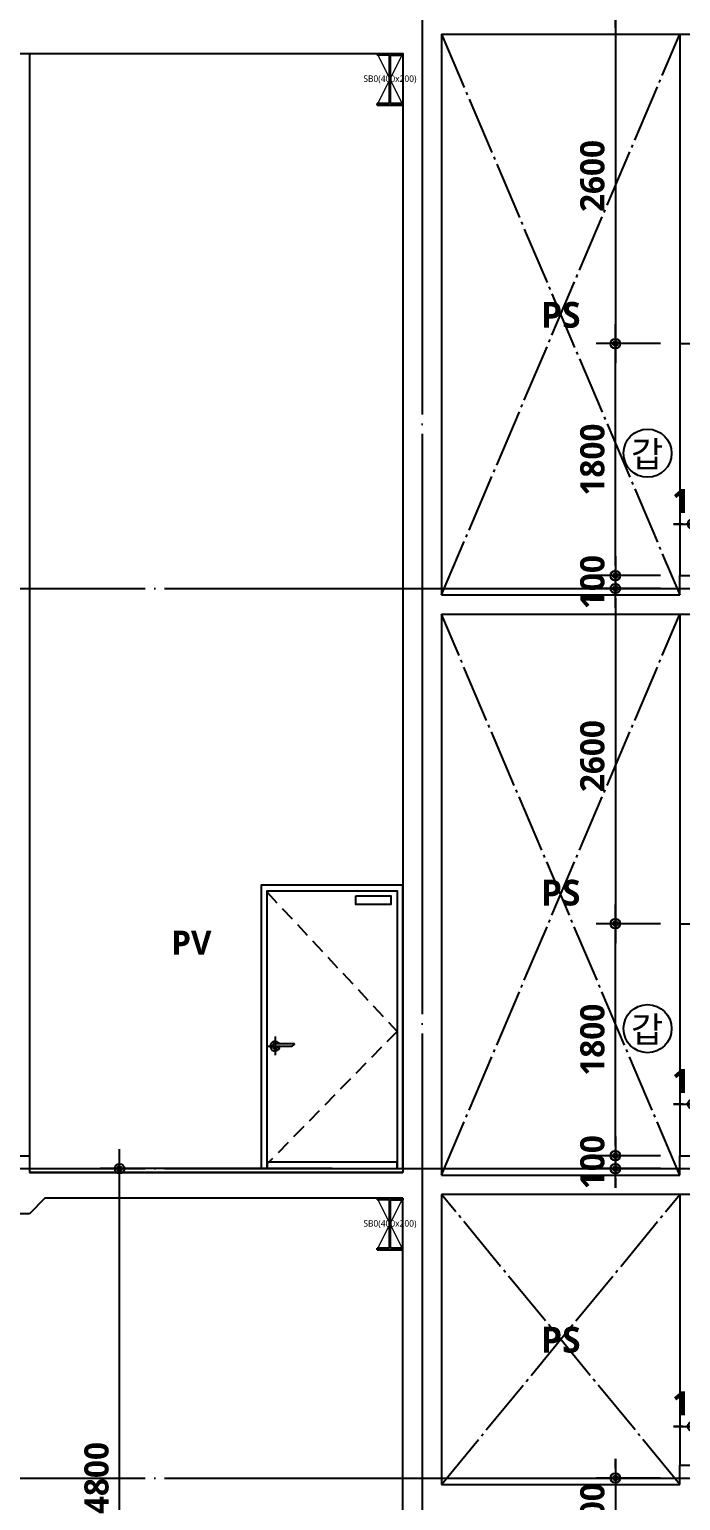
# Model space of a CAD drawing. Header units: millimetres. Extents: x 0 to 356400, y 0 to 68257.
# Drawn here: x 62825 to 67881, y 20125 to 31537 of the extents above; entities that cross this region are included whole.
import ezdxf
from ezdxf.enums import TextEntityAlignment as Align

# ---------------------------------------------------------------- set-up
doc = ezdxf.new("R2010")
doc.units = ezdxf.units.MM
doc.header["$LTSCALE"] = 75
for name, pattern in [('CEN', [62, 60, -1, 0, -1]), ('HID', [2.3, 1.5, -0.8]), ('STD_SHAFT', [7.3, 6, -0.5, 0.3, -0.5])]:
    doc.linetypes.add(name, pattern=pattern)
doc.layers.get('Defpoints').update_dxf_attribs({"color": 161})
for name, color, linetype in [('A-ANNO-SYMB', 7, 'Continuous'), ('A-ANNO-TEXT1', 7, 'Continuous'), ('A-ANNO-TITL', 7, 'Continuous'), ('A-CEN', 1, 'CEN'), ('A-FLOR-GW', 6, 'Continuous'), ('A-FLOR-OPEN-BELO', 6, 'STD_SHAFT'), ('A-PS-HID', 5, 'HID'), ('A-SECT-DOOR', 8, 'Continuous'), ('A-SECT-ELEV', 8, 'Continuous'), ('A-ST-AXIS-DIM', 7, 'Continuous'), ('A-ST-CONC', 2, 'Continuous'), ('A-WALL-DRY1', 7, 'Continuous'), ('철골', 2, 'Continuous')]:
    doc.layers.add(name, color=color, linetype=linetype)
doc.layers.add('A-XXXX-NPLT', color=144, linetype='Continuous', lineweight=15, plot=False)
doc.styles.add('2020음성 1차', font='NanumGothicBold.ttf')
doc.styles.add('SH_대대리576', font='')
doc.styles.add('SH_진천_나눔', font='NanumGothicBold.ttf')
doc.styles.add('맑은고딕', font='malgun.ttf')
doc.styles.add('성본리_나눔BO', font='')
doc.styles.get('SH_대대리576').set_extended_font_data('NanumGothic', bold=True)
doc.styles.get('성본리_나눔BO').set_extended_font_data('NanumGothic', bold=True)
doc.dimstyles.new('SHP 75 (in)', dxfattribs={"dimscale": 75, "dimtxt": 2.5, "dimasz": 1, "dimexe": 2, "dimexo": 2, "dimgap": 1, "dimtad": 1, "dimdec": 0, "dimzin": 0, "dimdsep": 46, "dimtxsty": 'SH_대대리576', "dimblk": 'DIMDOT', "dimblk1": 'NONE', "dimblk2": 'DIMDOT', "dimcen": 0.09, "dimclrd": 256, "dimclre": 256, "dimclrt": 3, "dimadec": 0, "dimazin": 1, "dimtfac": 1, "dimtdec": 0, "dimtix": 1, "dimtmove": 2, "dimatfit": 0, "dimldrblk": 'DIMDOT', "dimfxl": 1, "dimtfillclr": 3, "dimtolj": 1, "dimtzin": 0, "dimlwd": -1, "dimlwe": -1, "dimarcsym": 0})

# ---------------------------------------------------------------- blocks, each defined once
blk = doc.blocks.new('DIMDOT')
at = {"color": 0}
blk.add_line((-2, 0), (2, 0), dxfattribs=at)
for radius in [0.5, 0.25]:
    blk.add_circle((0, 0), radius, dxfattribs=at)
blk = doc.blocks.new('*D1231')
at = {"layer": 'A-ST-AXIS-DIM'}
for p, q in [((67975, 27350), (67975, 27850)), ((68075, 27350), (68075, 27850)), ((67900, 27700), (67825, 27700)), ((67975, 27700), (68075, 27700)), ((68150, 27700), (68225, 27700))]:
    blk.add_line(p, q, dxfattribs=at)
at = {"layer": 'Defpoints', "color": 0}
for p in [(68075, 27700), (67975, 27200), (68075, 27200)]:
    blk.add_point(p, dxfattribs=at)
at = {"layer": 'A-ST-AXIS-DIM', "linetype": 'ByBlock', "xscale": 75, "yscale": 75, "zscale": 75}
blk.add_blockref('DIMDOT', (67975, 27700), dxfattribs=at)
at = {"layer": 'A-ST-AXIS-DIM', "linetype": 'ByBlock', "xscale": 75, "yscale": 75, "zscale": 75, "rotation": 180}
blk.add_blockref('DIMDOT', (68075, 27700), dxfattribs=at)
at = {"layer": 'A-ST-AXIS-DIM', "color": 3, "insert": (68025, 27878), "char_height": 187.5, "attachment_point": 5, "style": 'SH_대대리576'}
blk.add_mtext('\\A1;100', dxfattribs=at)
blk = doc.blocks.new('_None')
blk = doc.blocks.new('*D1236')
at = {"layer": 'A-ST-AXIS-DIM'}
for p, q in [((67975, 20350), (67975, 20850)), ((68075, 20350), (68075, 20850)), ((67900, 20700), (67825, 20700)), ((67975, 20700), (68075, 20700)), ((68150, 20700), (68225, 20700))]:
    blk.add_line(p, q, dxfattribs=at)
at = {"layer": 'Defpoints', "color": 0}
for p in [(68075, 20700), (67975, 20200), (68075, 20200)]:
    blk.add_point(p, dxfattribs=at)
at = {"layer": 'A-ST-AXIS-DIM', "linetype": 'ByBlock', "xscale": 75, "yscale": 75, "zscale": 75}
blk.add_blockref('DIMDOT', (67975, 20700), dxfattribs=at)
at = {"layer": 'A-ST-AXIS-DIM', "linetype": 'ByBlock', "xscale": 75, "yscale": 75, "zscale": 75, "rotation": 180}
blk.add_blockref('DIMDOT', (68075, 20700), dxfattribs=at)
at = {"layer": 'A-ST-AXIS-DIM', "color": 3, "insert": (68025, 20878), "char_height": 187.5, "attachment_point": 5, "style": 'SH_대대리576'}
blk.add_mtext('\\A1;100', dxfattribs=at)
blk = doc.blocks.new('*D1278')
at = {"layer": 'A-ST-AXIS-DIM'}
for p, q in [((67975, 22850), (67975, 23350)), ((68075, 22850), (68075, 23350)), ((67900, 23200), (67825, 23200)), ((67975, 23200), (68075, 23200)), ((68150, 23200), (68225, 23200))]:
    blk.add_line(p, q, dxfattribs=at)
at = {"layer": 'Defpoints', "color": 0}
for p in [(68075, 23200), (67975, 22700), (68075, 22700)]:
    blk.add_point(p, dxfattribs=at)
at = {"layer": 'A-ST-AXIS-DIM', "linetype": 'ByBlock', "xscale": 75, "yscale": 75, "zscale": 75}
blk.add_blockref('DIMDOT', (67975, 23200), dxfattribs=at)
at = {"layer": 'A-ST-AXIS-DIM', "linetype": 'ByBlock', "xscale": 75, "yscale": 75, "zscale": 75, "rotation": 180}
blk.add_blockref('DIMDOT', (68075, 23200), dxfattribs=at)
at = {"layer": 'A-ST-AXIS-DIM', "color": 3, "insert": (68025, 23378), "char_height": 187.5, "attachment_point": 5, "style": 'SH_대대리576'}
blk.add_mtext('\\A1;100', dxfattribs=at)
blk = doc.blocks.new('*D1889')
at = {"layer": 'A-ST-AXIS-DIM'}
for p, q in [((65175, 22700), (63375, 22700)), ((63525, 17975), (63525, 22625)), ((65175, 17900), (63375, 17900))]:
    blk.add_line(p, q, dxfattribs=at)
at = {"layer": 'Defpoints', "color": 0}
for p in [(63525, 22700), (65325, 22700), (65325, 17900)]:
    blk.add_point(p, dxfattribs=at)
at = {"layer": 'A-ST-AXIS-DIM', "linetype": 'ByBlock', "xscale": 75, "yscale": 75, "zscale": 75}
for p, rotation in [((63525, 22700), 90), ((63525, 17900), 270)]:
    blk.add_blockref('DIMDOT', p, dxfattribs=dict(at, rotation=rotation))
at = {"layer": 'A-ST-AXIS-DIM', "color": 3, "insert": (63347, 20300), "char_height": 187.5, "attachment_point": 5, "rotation": 90, "style": 'SH_대대리576'}
blk.add_mtext('\\A1;4800', dxfattribs=at)
blk = doc.blocks.new('갑종 TEXT100')
at = {"layer": 'A-ANNO-SYMB'}
blk.add_circle((0, 0), 280, dxfattribs=at)
at = {"layer": 'A-ANNO-TITL', "style": '2020음성 1차'}
blk.add_text('갑 ', height=300, dxfattribs=at).set_placement((46, -10), align=Align.MIDDLE_CENTER)
blk = doc.blocks.new('*D1926')
at = {"layer": 'A-ST-AXIS-DIM'}
for p, q in [((67725, 27200), (67225, 27200)), ((67375, 27125), (67375, 24675)), ((67725, 24600), (67225, 24600))]:
    blk.add_line(p, q, dxfattribs=at)
at = {"layer": 'Defpoints', "color": 0}
for p in [(67875, 27200), (67375, 24600), (67875, 24600)]:
    blk.add_point(p, dxfattribs=at)
at = {"layer": 'A-ST-AXIS-DIM', "linetype": 'ByBlock', "xscale": 75, "yscale": 75, "zscale": 75}
for p, rotation in [((67375, 27200), 90), ((67375, 24600), 270)]:
    blk.add_blockref('DIMDOT', p, dxfattribs=dict(at, rotation=rotation))
at = {"layer": 'A-ST-AXIS-DIM', "color": 3, "insert": (67197, 25900), "char_height": 187.5, "attachment_point": 5, "rotation": 90, "style": 'SH_대대리576'}
blk.add_mtext('\\A1;2600', dxfattribs=at)
blk = doc.blocks.new('*D1927')
at = {"layer": 'A-ST-AXIS-DIM'}
for p, q in [((67725, 24600), (67225, 24600)), ((67375, 22875), (67375, 24525)), ((67725, 22800), (67225, 22800))]:
    blk.add_line(p, q, dxfattribs=at)
at = {"layer": 'Defpoints', "color": 0}
for p in [(67375, 24600), (67875, 24600), (67875, 22800)]:
    blk.add_point(p, dxfattribs=at)
at = {"layer": 'A-ST-AXIS-DIM', "linetype": 'ByBlock', "xscale": 75, "yscale": 75, "zscale": 75}
for p, rotation in [((67375, 24600), 90), ((67375, 22800), 270)]:
    blk.add_blockref('DIMDOT', p, dxfattribs=dict(at, rotation=rotation))
at = {"layer": 'A-ST-AXIS-DIM', "color": 3, "insert": (67197, 23700), "char_height": 187.5, "attachment_point": 5, "rotation": 90, "style": 'SH_대대리576'}
blk.add_mtext('\\A1;1800', dxfattribs=at)
blk = doc.blocks.new('*D1928')
at = {"layer": 'A-ST-AXIS-DIM'}
for p, q in [((67375, 22875), (67375, 22950)), ((67725, 22800), (67225, 22800)), ((67375, 22800), (67375, 22700)), ((67725, 22700), (67225, 22700)), ((67375, 22625), (67375, 22550))]:
    blk.add_line(p, q, dxfattribs=at)
at = {"layer": 'Defpoints', "color": 0}
for p in [(67875, 22800), (67375, 22700), (67875, 22700)]:
    blk.add_point(p, dxfattribs=at)
at = {"layer": 'A-ST-AXIS-DIM', "linetype": 'ByBlock', "xscale": 75, "yscale": 75, "zscale": 75}
for p, rotation in [((67375, 22800), 270), ((67375, 22700), 90)]:
    blk.add_blockref('DIMDOT', p, dxfattribs=dict(at, rotation=rotation))
at = {"layer": 'A-ST-AXIS-DIM', "color": 3, "insert": (67197, 22750), "char_height": 187.5, "attachment_point": 5, "rotation": 90, "style": 'SH_대대리576'}
blk.add_mtext('\\A1;100', dxfattribs=at)
blk = doc.blocks.new('*D1929')
at = {"layer": 'A-ST-AXIS-DIM'}
for p, q in [((67725, 31700), (67225, 31700)), ((67375, 31625), (67375, 29175)), ((67725, 29100), (67225, 29100))]:
    blk.add_line(p, q, dxfattribs=at)
at = {"layer": 'Defpoints', "color": 0}
for p in [(67875, 31700), (67375, 29100), (67875, 29100)]:
    blk.add_point(p, dxfattribs=at)
at = {"layer": 'A-ST-AXIS-DIM', "linetype": 'ByBlock', "xscale": 75, "yscale": 75, "zscale": 75}
for p, rotation in [((67375, 31700), 90), ((67375, 29100), 270)]:
    blk.add_blockref('DIMDOT', p, dxfattribs=dict(at, rotation=rotation))
at = {"layer": 'A-ST-AXIS-DIM', "color": 3, "insert": (67197, 30400), "char_height": 187.5, "attachment_point": 5, "rotation": 90, "style": 'SH_대대리576'}
blk.add_mtext('\\A1;2600', dxfattribs=at)
blk = doc.blocks.new('*D1930')
at = {"layer": 'A-ST-AXIS-DIM'}
for p, q in [((67725, 29100), (67225, 29100)), ((67375, 27375), (67375, 29025)), ((67725, 27300), (67225, 27300))]:
    blk.add_line(p, q, dxfattribs=at)
at = {"layer": 'Defpoints', "color": 0}
for p in [(67375, 29100), (67875, 29100), (67875, 27300)]:
    blk.add_point(p, dxfattribs=at)
at = {"layer": 'A-ST-AXIS-DIM', "linetype": 'ByBlock', "xscale": 75, "yscale": 75, "zscale": 75}
for p, rotation in [((67375, 29100), 90), ((67375, 27300), 270)]:
    blk.add_blockref('DIMDOT', p, dxfattribs=dict(at, rotation=rotation))
at = {"layer": 'A-ST-AXIS-DIM', "color": 3, "insert": (67197, 28200), "char_height": 187.5, "attachment_point": 5, "rotation": 90, "style": 'SH_대대리576'}
blk.add_mtext('\\A1;1800', dxfattribs=at)
blk = doc.blocks.new('*D1931')
at = {"layer": 'A-ST-AXIS-DIM'}
for p, q in [((67375, 27375), (67375, 27450)), ((67725, 27300), (67225, 27300)), ((67375, 27300), (67375, 27200)), ((67725, 27200), (67225, 27200)), ((67375, 27125), (67375, 27050))]:
    blk.add_line(p, q, dxfattribs=at)
at = {"layer": 'Defpoints', "color": 0}
for p in [(67875, 27300), (67375, 27200), (67875, 27200)]:
    blk.add_point(p, dxfattribs=at)
at = {"layer": 'A-ST-AXIS-DIM', "linetype": 'ByBlock', "xscale": 75, "yscale": 75, "zscale": 75}
for p, rotation in [((67375, 27300), 270), ((67375, 27200), 90)]:
    blk.add_blockref('DIMDOT', p, dxfattribs=dict(at, rotation=rotation))
at = {"layer": 'A-ST-AXIS-DIM', "color": 3, "insert": (67197, 27250), "char_height": 187.5, "attachment_point": 5, "rotation": 90, "style": 'SH_대대리576'}
blk.add_mtext('\\A1;100', dxfattribs=at)
blk = doc.blocks.new('*D3580')
at = {"layer": 'A-ST-AXIS-DIM'}
for p, q in [((67375, 20375), (67375, 20450)), ((67725, 20300), (67225, 20300)), ((67375, 20300), (67375, 19800)), ((67725, 19800), (67225, 19800)), ((67375, 19725), (67375, 19650))]:
    blk.add_line(p, q, dxfattribs=at)
at = {"layer": 'Defpoints', "color": 0}
for p in [(67875, 20300), (67375, 19800), (67875, 19800)]:
    blk.add_point(p, dxfattribs=at)
at = {"layer": 'A-ST-AXIS-DIM', "linetype": 'ByBlock', "xscale": 75, "yscale": 75, "zscale": 75}
for p, rotation in [((67375, 20300), 270), ((67375, 19800), 90)]:
    blk.add_blockref('DIMDOT', p, dxfattribs=dict(at, rotation=rotation))
at = {"layer": 'A-ST-AXIS-DIM', "color": 3, "insert": (67197, 20050), "char_height": 187.5, "attachment_point": 5, "rotation": 90, "style": 'SH_대대리576'}
blk.add_mtext('\\A1;500', dxfattribs=at)
blk = doc.blocks.new('G$CC67454FE')
at = {"layer": 'A-XXXX-NPLT'}
for p, q in [((106, 400), (306, 0)), ((106, 0), (306, 400))]:
    blk.add_line(p, q, dxfattribs=at)
at = {"layer": '철골', "ltscale": 3}
for p, q in [((106, 400), (306, 400)), ((106, 400), (106, 387)), ((202, 387), (106, 387)), ((202, 13), (202, 387)), ((210, 13), (210, 387)), ((210, 387), (306, 387)), ((306, 400), (306, 387)), ((202, 13), (106, 13)), ((106, 0), (106, 13)), ((106, 0), (306, 0)), ((306, 13), (210, 13)), ((306, 0), (306, 13))]:
    blk.add_line(p, q, dxfattribs=at)
at = {"layer": 'A-XXXX-NPLT', "style": '맑은고딕'}
blk.add_text('SB0(400x200)', height=50, dxfattribs=at).set_placement((206, 200), align=Align.MIDDLE)

msp = doc.modelspace()

# ---------------------------------------------------------------- linework, layer by layer
at = {"layer": 'A-CEN'}
for p, q in [((65875, 56300), (65875, 9200)), ((59225, 27200), (77125, 27200)), ((64662.6, 23650), (64787.4, 23650)), ((64732.7, 23724.4), (64732.7, 23579.7)), ((59225, 22700), (77125, 22700)), ((59225, 20300), (77125, 20300))]:
    msp.add_line(p, q, dxfattribs=at)
at = {"layer": 'A-FLOR-GW'}
msp.add_line((62825, 31350), (62825, 22800), dxfattribs=at)
at = {"layer": 'A-FLOR-OPEN-BELO'}
for p, q in [((66025, 27150), (67875, 31500)), ((66025, 31500), (67875, 27150)), ((66025, 22650), (67875, 27000)), ((67875, 22650), (66025, 27000)), ((66025, 20250), (67875, 22500)), ((67875, 20250), (66025, 22500))]:
    msp.add_line(p, q, dxfattribs=at)
at = {"layer": 'A-PS-HID'}
msp.add_lwpolyline([(64670, 24845), (65680, 23765), (64675, 22740)], dxfattribs=at)
at = {"layer": 'A-SECT-DOOR'}
for p, q in [((64732.6, 23669.4), (64879.9, 23669.4)), ((64767.6, 23649.2), (64851.6, 23649.2))]:
    msp.add_line(p, q, dxfattribs=at)
for points in [[(64670, 23765), (64670, 24855), (65680, 24855), (65680, 24845), (65680, 23650), (65680, 22750), (65680, 22700), (65725, 22700), (65725, 24900), (64625, 24900), (64625, 22700), (64670, 22700), (64670, 22750)], [(65359, 24815.8), (65632.2, 24815.8), (65632.2, 24749.2), (65359, 24749.2)], [(64670, 22750), (64670, 22700), (65680, 22700), (65680, 22750), (65665.2, 22750)]]:
    msp.add_lwpolyline(points, close=True, dxfattribs=at)
for centre, radius, start, end in [((64732.7, 23650), 37.3, 22.93351, 359.06151), ((64732.6, 23649.4), 20, 90, 316.79224), ((64785, 23600.8), 51.4, 109.86738, 137.31229), ((64853.2, 23686.3), 37.2, 267.58008, 322.19896), ((64879.9, 23666.4), 3, 13.27695, 90), ((64876.9, 23665.7), 6.09, 339.58624, 13.27695)]:
    msp.add_arc(centre, radius, start, end, dxfattribs=at)
at = {"layer": 'A-SECT-ELEV'}
for p, q in [((67875, 29100), (67875, 27300)), ((67875, 24600), (67875, 22800))]:
    msp.add_line(p, q, dxfattribs=at)
at = {"layer": 'A-ST-CONC'}
for p, q in [((66025, 31500), (66025, 27150)), ((66025, 31500), (70309.2, 31500)), ((66025, 27000), (69502, 27000)), ((66025, 27000), (66025, 22650)), ((65725, 22670), (62825, 22670)), ((69502, 22500), (66025, 22500)), ((66025, 22500), (66025, 20250)), ((62945, 22470), (62825, 22350)), ((65725, 22470), (62945, 22470)), ((65725, 17850), (65725, 22470)), ((62825, 22350), (59825, 22350))]:
    msp.add_line(p, q, dxfattribs=at)
for points in [[(59825, 31350), (65725, 31350), (65725, 22670)], [(67875, 27150), (67875, 27300), (68075, 27300), (68075, 27150)], [(66025, 27150), (67875, 27150)], [(62625, 22670), (62625, 22700), (62625, 22800), (62825, 22800), (62825, 22670)], [(67875, 22650), (67875, 22800), (68075, 22800), (68075, 22650)], [(62825, 22670), (65725, 22670)], [(66025, 22650), (67875, 22650)], [(67875, 20250), (67875, 20400), (68075, 20400), (68075, 20250)], [(66025, 20250), (67875, 20250)]]:
    msp.add_lwpolyline(points, dxfattribs=at)
at = {"layer": 'A-WALL-DRY1'}
for p, q in [((67875, 31500), (67875, 29100)), ((67875, 29100), (68075, 29100)), ((67875, 27000), (67875, 24600)), ((67875, 24600), (68075, 24600)), ((67875, 22500), (67875, 20400))]:
    msp.add_line(p, q, dxfattribs=at)

# ---------------------------------------------------------------- block references
for p in [(65418.6, 30950), (65418.6, 22070)]:
    msp.add_blockref('G$CC67454FE', p)
at = {"xscale": 0.6666666666666666, "yscale": 0.6666666666666666, "zscale": 0.6666666666666666}
for p in [(67625, 28249.6), (67625, 23785.8)]:
    msp.add_blockref('갑종 TEXT100', p, dxfattribs=at)

# ---------------------------------------------------------------- texts
at = {"layer": 'A-ANNO-TEXT1', "style": 'SH_진천_나눔'}
for p in [(66950.9, 29323), (66950, 24840.9), (66950.9, 21373)]:
    msp.add_text('PS', height=200, dxfattribs=at).set_placement(p, align=Align.MIDDLE_CENTER)
at = {"layer": 'A-ANNO-TEXT1', "style": '성본리_나눔BO'}
msp.add_text('PV', height=187.5, dxfattribs=at).set_placement((64082.5, 24452.2), align=Align.MIDDLE)

# ---------------------------------------------------------------- dimensions: what is measured, and where the dimension line sits
at = {"layer": 'A-ST-AXIS-DIM'}
for base, p1, p2, angle, picture, middle in [((67375, 29100), (67875, 31700), (67875, 29100), 90, '*D1929', (67196.5, 30400)), ((67375, 29100), (67875, 27300), (67875, 29100), 270, '*D1930', (67196.5, 28200)), ((68075, 27700), (67975, 27200), (68075, 27200), 180, '*D1231', (68025, 27877.8)), ((67375, 27200), (67875, 27300), (67875, 27200), 90, '*D1931', (67197.2, 27250)), ((67375, 24600), (67875, 27200), (67875, 24600), 90, '*D1926', (67196.5, 25900)), ((67375, 24600), (67875, 22800), (67875, 24600), 270, '*D1927', (67196.5, 23700)), ((68075, 23200), (67975, 22700), (68075, 22700), 180, '*D1278', (68025, 23377.8)), ((67375, 22700), (67875, 22800), (67875, 22700), 90, '*D1928', (67197.2, 22750)), ((63525, 22700), (65325, 17900), (65325, 22700), 270, '*D1889', (63346.5, 20300)), ((68075, 20700), (67975, 20200), (68075, 20200), 180, '*D1236', (68025, 20877.8)), ((67375, 19800), (67875, 20300), (67875, 19800), 90, '*D3580', (67196.9, 20050))]:
    dim = msp.add_linear_dim(base=base, p1=p1, p2=p2, angle=angle, dimstyle='SHP 75 (in)', override={"dimtxsty": 'SH_대대리576', "dimldrblk": 'DIMDOT'}, dxfattribs=at)
    dim.commit()
    dim.dimension.update_dxf_attribs({"geometry": picture, "text_midpoint": middle})

doc.saveas('drawing.dxf')
